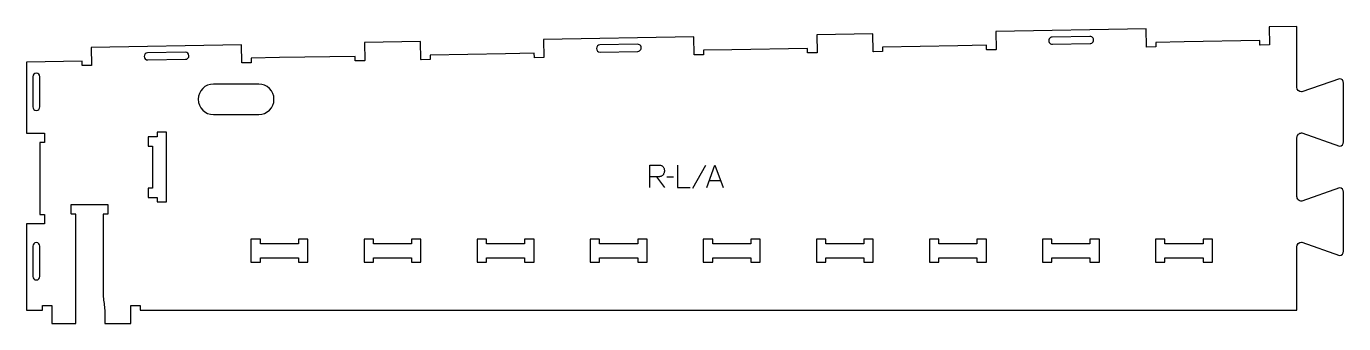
# Model space of a CAD drawing. Extents: x 0 to 1747, y 0 to 395.
import ezdxf

# ---------------------------------------------------------------- set-up
doc = ezdxf.new("R2010")
doc.units = 0
for name, color, linetype in [('1_ANYTOOL_1MMDEEP_LABELS_S', 2, 'CONTINUOUS'), ('3_ANYTOOL_CUTTHROUGH_INSID', 4, 'CONTINUOUS'), ('4_ANYTOOL_CUTTHROUGH_OUTSI', 5, 'CONTINUOUS')]:
    doc.layers.add(name, color=color, linetype=linetype)

msp = doc.modelspace()

# ---------------------------------------------------------------- linework, layer by layer
at = {"layer": '1_ANYTOOL_1MMDEEP_LABELS_S'}
for p, q in [((900.927705, 210.049719), (883.741991, 179.278291)), ((836.084848, 194.964005), (846.541991, 180.478291)), ((858.541991, 194.406862), (849.756277, 194.321148)), ((906.11342, 190.078291), (921.027705, 190.078291))]:
    msp.add_line(p, q, dxfattribs=at)
msp.add_lwpolyline([(827.084848, 180.521148), (827.084848, 210.521148), (838.441991, 210.521148, -0.030274), (840.207804, 210.414132, -0.049), (841.929491, 210.030969, -0.050774), (843.262014, 209.438513, -0.06445), (844.420563, 208.560434, -0.0646), (845.310474, 207.424403, -0.052254), (845.915205, 206.109541, -0.050381), (846.304341, 204.416992, -0.031337), (846.41342, 202.678291, -0.040022), (846.303259, 201.304234, -0.042626), (845.968777, 199.967577, -0.04247), (845.400092, 198.677857, -0.036572), (844.634848, 197.492577, -0.051097), (843.693071, 196.478621, -0.061981), (842.55092, 195.703291, -0.061813), (841.241917, 195.226791, -0.049309), (839.856277, 195.049719, -0.003273), (838.988626, 195.012028, -0.003121), (838.120563, 194.985434, -0.003882), (837.102781, 194.968514, -0.002215), (836.084848, 194.964005), (827.127705, 194.964005)], format="xyb", dxfattribs=at)
for points in [[(863.684848, 210.521148), (863.684848, 180.521148), (880.784848, 180.521148)], [(902.641991, 180.521148), (913.527705, 210.521148), (924.584848, 180.521148)]]:
    msp.add_lwpolyline(points, dxfattribs=at)
at = {"layer": '3_ANYTOOL_CUTTHROUGH_INSID'}
for points in [[(761.070614, 360.419624), (811.063343, 361.272298, 1), (810.901335, 370.770917), (760.908606, 369.918243, 1)], [(1361.070613, 370.892663), (1411.063342, 371.745337, 1), (1410.901334, 381.243956), (1360.908605, 380.391282, 1)], [(161.070616, 349.946585), (211.063345, 350.799259, 1), (210.901337, 360.297878), (160.908608, 359.445204, 1)], [(18, 327.749996, 0.198912), (16.608762, 331.108757, 0.198912), (13.250005, 332.500004, 0.414214), (8.5, 327.750004), (8.5, 287.749996, 0.198913), (9.891241, 284.391234, 0.198913), (13.25, 282.999989, 0.198913), (16.60876, 284.391235, 0.198913), (18, 287.749997)], [(308.25, 277.5, 1), (308.25, 318), (248.25, 318, 1), (248.25, 277.5)], [(18, 62.750004), (18, 102.750003, 0.198913), (16.60876, 106.108765, 0.198913), (13.25, 107.500011, 0.198913), (9.891241, 106.108766, 0.198913), (8.5, 102.750004), (8.5, 62.749996, 0.198912), (9.891244, 59.391237, 0.198912), (13.250005, 57.999996, 0.198912), (16.608762, 59.391243, 0.198912)]]:
    msp.add_lwpolyline(points, format="xyb", close=True, dxfattribs=at)
for points in [[(173.5, 254), (173.5, 248), (161.5, 248), (161.5, 235.5), (167.5, 235.5), (167.5, 180), (161.5, 180), (161.5, 167.5), (173.5, 167.5), (173.5, 161.5), (186, 161.5), (186, 254)], [(335.75, 106), (310.5, 106), (310.5, 112), (298, 112), (298, 81.5), (310.5, 81.5), (310.5, 87.5), (335.75, 87.5), (361, 87.5), (361, 81.5), (373.5, 81.5), (373.5, 112), (361, 112), (361, 106)], [(460.5, 106), (460.5, 112), (448, 112), (448, 81.5), (460.5, 81.5), (460.5, 87.5), (511, 87.5), (511, 81.5), (523.5, 81.5), (523.5, 112), (511, 112), (511, 106)], [(635.75, 106), (610.5, 106), (610.5, 112), (598, 112), (598, 81.5), (610.5, 81.5), (610.5, 87.5), (661, 87.5), (661, 81.5), (673.5, 81.5), (673.5, 112), (661, 112), (661, 106)], [(760.5, 106), (760.5, 112), (748, 112), (748, 81.5), (760.5, 81.5), (760.5, 87.5), (811, 87.5), (811, 81.5), (823.5, 81.5), (823.5, 112), (811, 112), (811, 106)], [(935.75, 106), (910.5, 106), (910.5, 112), (898, 112), (898, 81.5), (910.5, 81.5), (910.5, 87.5), (961, 87.5), (961, 81.5), (973.5, 81.5), (973.5, 112), (961, 112), (961, 106)], [(1060.5, 106), (1060.5, 112), (1048, 112), (1048, 81.5), (1060.5, 81.5), (1060.5, 87.5), (1111, 87.5), (1111, 81.5), (1123.5, 81.5), (1123.5, 112), (1111, 112), (1111, 106)], [(1235.75, 106), (1210.5, 106), (1210.5, 112), (1198, 112), (1198, 81.5), (1210.5, 81.5), (1210.5, 87.5), (1261, 87.5), (1261, 81.5), (1273.5, 81.5), (1273.5, 112), (1261, 112), (1261, 106)], [(1360.5, 106), (1360.5, 112), (1348, 112), (1348, 81.5), (1360.5, 81.5), (1360.5, 87.5), (1411, 87.5), (1411, 81.5), (1423.5, 81.5), (1423.5, 112), (1411, 112), (1411, 106)], [(1535.75, 106), (1510.5, 106), (1510.5, 112), (1498, 112), (1498, 81.5), (1510.5, 81.5), (1510.5, 87.5), (1535.75, 87.5), (1561, 87.5), (1561, 81.5), (1573.5, 81.5), (1573.5, 112), (1561, 112), (1561, 106)]]:
    msp.add_lwpolyline(points, close=True, dxfattribs=at)
at = {"layer": '4_ANYTOOL_CUTTHROUGH_OUTSI'}
msp.add_lwpolyline([(73.831805, 348.41774), (0, 347.129001), (0, 253), (23.75, 253, -0.414214), (24, 252.75), (24, 240.75, -0.414214), (23.75, 240.5), (18, 240.5), (18, 145), (23.75, 145, -0.414214), (24, 144.75), (24, 132.75, -0.414214), (23.75, 132.5), (0, 132.5), (0, 18), (21.5, 18), (21.5, 23.75, -0.414214), (21.75, 24), (33.75, 24, -0.414214), (34, 23.75), (34, 0), (65.588506, 0), (65.588506, 145.499983), (59.838506, 145.499983, -0.414214), (59.588506, 145.749983), (59.588506, 157.749983, -0.414214), (59.838506, 157.999983), (65.838506, 157.999983), (101.838506, 157.999983), (107.838506, 157.999983, -0.414214), (108.088506, 157.749983), (108.088506, 145.749983, -0.414214), (107.838506, 145.499983), (102.088506, 145.499983), (102.089201, 35.750074, -0.000019), (103.998602, 17.7764, -0.026456), (104, 17.75), (104, 0), (138.5, 0), (138.5, 17.75), (138.5, 23.75, -0.414214), (138.75, 24), (150.75, 24, -0.414214), (151, 23.75), (151, 18), (335.75, 18), (635.75, 18), (1235.75, 18), (1535.75, 18), (1685.5, 18), (1685.500006, 101.889752, -0.411451), (1691.749733, 108.081923, -0.084369), (1691.832321, 108.067888), (1741.79178, 90.581936, 0.412073), (1747.499733, 96.331783), (1747.499733, 174.331783, 0.412073), (1741.79178, 180.081629), (1691.832321, 162.595678, -0.084369), (1691.749733, 162.581642, -0.414214), (1685.499733, 168.831642), (1685.499733, 246.831642, -0.414214), (1691.749733, 253.081642, -0.084369), (1691.832321, 253.067606), (1741.79178, 235.581655, 0.412073), (1747.499733, 241.331501), (1747.499733, 319.331501, 0.412073), (1741.79178, 325.081348), (1691.832321, 307.595396, -0.084369), (1691.749733, 307.581361, -0.411451), (1685.500006, 313.773532), (1685.5, 376.80387), (1685.493122, 394.552148), (1648.503059, 393.906471), (1648.917487, 370.16, -0.414214), (1648.671887, 369.905676), (1636.673714, 369.696282, -0.414214), (1636.41939, 369.941881), (1636.319055, 375.691005), (1535.75436, 373.935693), (1498.294574, 373.28183), (1498.392634, 367.532567, -0.414214), (1498.146933, 367.27834), (1486.148678, 367.073698, -0.414275), (1485.89445, 367.319451), (1485.494479, 391.061146), (1286.023542, 387.579368), (1286.427553, 363.819774, -0.414214), (1286.181825, 363.565574), (1274.183547, 363.362244, -0.414214), (1273.929347, 363.607972), (1273.831802, 369.363818), (1235.754362, 368.699175), (1135.803901, 366.954532), (1135.904236, 361.205407, -0.414214), (1135.658637, 360.951083), (1123.660464, 360.741688, -0.414214), (1123.406139, 360.987288), (1122.991714, 384.733637), (1048.50306, 383.433432), (1048.917488, 359.686961, -0.414214), (1048.671889, 359.432637), (1036.673716, 359.223243, -0.414214), (1036.419391, 359.468842), (1036.319057, 365.217966), (935.754362, 363.462655), (898.294576, 362.808792), (898.392635, 357.059528, -0.414214), (898.146935, 356.805301), (886.14868, 356.600659, -0.414275), (885.894452, 356.846412), (885.49448, 380.588107), (686.023543, 377.106329), (686.427554, 353.346736, -0.414214), (686.181826, 353.092535), (674.183549, 352.889205, -0.414214), (673.929349, 353.134933), (673.831803, 358.890779), (635.754363, 358.226135), (535.803903, 356.481493), (535.904238, 350.732368, -0.414214), (535.658638, 350.478044), (523.660465, 350.268649, -0.414214), (523.406141, 350.514249), (522.991715, 374.260598), (448.503062, 372.960394), (448.91749, 349.213922, -0.414214), (448.67189, 348.959598), (436.673717, 348.750204, -0.414214), (436.419393, 348.995803), (436.319058, 354.744927), (335.754363, 352.989616), (298.294577, 352.335753), (298.392636, 346.586489, -0.414214), (298.146936, 346.332262), (286.148681, 346.12762, -0.414275), (285.894453, 346.373373), (285.494481, 370.115068), (86.023544, 366.63329), (86.427555, 342.873697, -0.414214), (86.181827, 342.619496), (74.18355, 342.416166, -0.414214), (73.92935, 342.661894)], format="xyb", close=True, dxfattribs=at)

doc.saveas('drawing.dxf')
